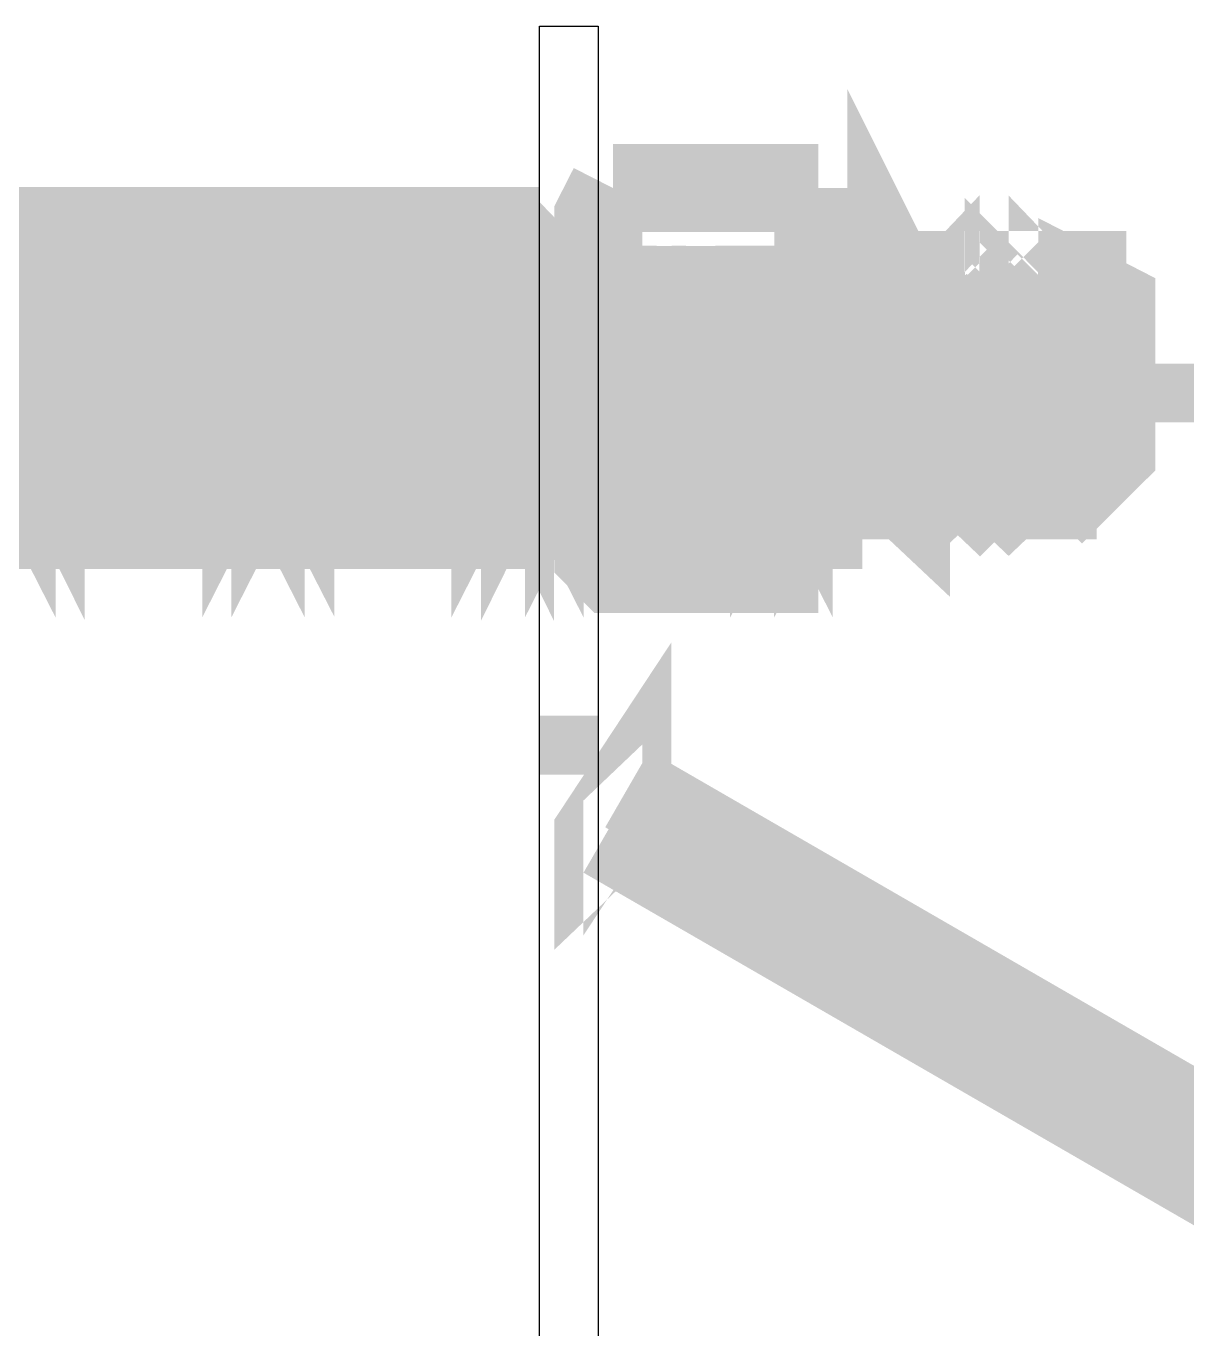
# Model space of a CAD drawing. Extents: x 0.1 to 11.6, y 0.3 to 16.2.
# Drawn here: x 5.2266 to 5.3586, y 10.987 to 11.135 of the extents above; entities that cross this region are included whole.
import ezdxf

# ---------------------------------------------------------------- set-up
doc = ezdxf.new("R2010")
doc.units = 0
doc.header["$MEASUREMENT"] = 0

msp = doc.modelspace()

# ---------------------------------------------------------------- linework, layer by layer
at = {"color": 0}
for p, q in [((5.285, 9.69168), (5.285, 11.135)), ((5.285, 11.135), (5.29167, 11.135)), ((5.29167, 11.135), (5.29167, 9.69168)), ((5.29167, 11.135), (5.29167, 11.135))]:
    msp.add_line(p, q, dxfattribs=at)
at = {"color": 0, "const_width": 0.01}
for points in [[(5.32667, 11.0817), (5.32667, 11.0833), (5.32667, 11.085), (5.32667, 11.09), (5.32667, 11.0933), (5.32667, 11.1), (5.32667, 11.1033), (5.32497, 11.1067), (5.32497, 11.1033), (5.32497, 11.1), (5.32497, 11.0933), (5.32497, 11.09), (5.32667, 11.085), (5.32667, 11.0833), (5.32667, 11.0817)], [(5.29167, 11.0417), (5.29167, 11.0433), (5.29497, 11.0483), (5.29497, 11.0467), (5.29335, 11.045), (5.29335, 11.0433), (5.29167, 11.0417)]]:
    msp.add_lwpolyline(points, close=True, dxfattribs=at)
at = {"color": 0}
for points, const_width in [([(5.29335, 11.105), (5.29167, 11.1083), (5.29167, 11.1117), (5.29167, 11.1133), (5.29335, 11.1166), (5.29167, 11.1133)], 0.01), ([(5.31668, 11.1166), (5.29335, 11.1166)], 0.01), ([(5.31668, 11.0833), (5.31668, 11.08), (5.31668, 11.0783), (5.31668, 11.075), (5.31668, 11.0733), (5.31668, 11.075), (5.31668, 11.0767), (5.31668, 11.0783), (5.31668, 11.08), (5.31668, 11.0817), (5.31668, 11.0833), (5.31668, 11.0866), (5.31668, 11.09), (5.31668, 11.0933), (5.31668, 11.0967), (5.31668, 11.1), (5.31668, 11.1033), (5.31668, 11.1067), (5.31668, 11.1083), (5.31668, 11.11), (5.31668, 11.1117), (5.31668, 11.1133), (5.31668, 11.1166), (5.31668, 11.1133), (5.31668, 11.1117), (5.31668, 11.1083), (5.31668, 11.105)], 0.01), ([(5.285, 11.1117), (5.20503, 11.1117), (5.20335, 11.1117), (5.20167, 11.1117), (5.13835, 11.1117), (5.13835, 11.11), (5.13835, 11.1083), (5.13835, 11.105), (5.13835, 11.1033), (5.13835, 11.1017), (5.13835, 11.0983), (5.13835, 11.095), (5.20167, 11.095), (5.20167, 11.0933)], 0.01), ([(5.32835, 11.0833), (5.32667, 11.0833), (5.32667, 11.0817), (5.32497, 11.0833), (5.32497, 11.085), (5.32497, 11.0866), (5.32335, 11.09), (5.32335, 11.0933), (5.32335, 11.0983), (5.32335, 11.1017), (5.32335, 11.1033), (5.32167, 11.105), (5.31999, 11.1067), (5.31836, 11.105), (5.31836, 11.1033), (5.31668, 11.105), (5.31668, 11.1067)], 0.01), ([(5.33165, 11.1067), (5.33165, 11.105), (5.33003, 11.1033), (5.33003, 11.105), (5.32835, 11.1067), (5.32667, 11.1067), (5.32835, 11.1067), (5.32835, 11.1033), (5.32835, 11.1), (5.32835, 11.0933), (5.32835, 11.09), (5.33003, 11.085), (5.33003, 11.0833), (5.33003, 11.0817), (5.33003, 11.0833), (5.33003, 11.085), (5.33003, 11.09), (5.33003, 11.0933), (5.33003, 11.1), (5.32835, 11.1033), (5.32835, 11.1067)], 0.01), ([(5.34, 11.1067), (5.33832, 11.105), (5.33832, 11.1033), (5.33664, 11.105), (5.33664, 11.1067), (5.33664, 11.105), (5.33501, 11.1033), (5.33333, 11.105), (5.33333, 11.1067), (5.33165, 11.1067), (5.33333, 11.1033), (5.33333, 11.1), (5.33333, 11.0933), (5.33333, 11.09), (5.33333, 11.085), (5.33501, 11.0833), (5.33501, 11.0817), (5.33501, 11.0833), (5.33501, 11.085), (5.33501, 11.09), (5.33501, 11.0933), (5.33333, 11.1), (5.33333, 11.1033), (5.33333, 11.1067)], 0.01), ([(5.34668, 11.09), (5.34668, 11.0933), (5.34668, 11.0983), (5.34668, 11.1017), (5.34668, 11.1033), (5.34668, 11.105), (5.34668, 11.1067), (5.345, 11.1067), (5.34332, 11.105), (5.34332, 11.1033), (5.34169, 11.105), (5.34169, 11.1067), (5.34, 11.1067), (5.34, 11.1033), (5.34, 11.1), (5.34169, 11.0933), (5.34169, 11.09), (5.34169, 11.085), (5.34169, 11.0833), (5.34169, 11.0817)], 0.01), ([(5.22331, 11.0983), (5.22499, 11.0933), (5.22499, 11.0883), (5.22499, 11.085), (5.22499, 11.0817), (5.22667, 11.085), (5.22667, 11.0883), (5.22667, 11.0933), (5.22667, 11.0983), (5.22667, 11.1033), (5.22667, 11.105), (5.22667, 11.1067), (5.22835, 11.105), (5.22835, 11.1033), (5.22835, 11.0983), (5.22835, 11.0933), (5.22835, 11.0883), (5.22835, 11.085), (5.22999, 11.0817), (5.22999, 11.085), (5.22999, 11.0883), (5.22999, 11.0933), (5.22999, 11.0983), (5.23167, 11.1033), (5.23167, 11.105), (5.23167, 11.1067), (5.23167, 11.105), (5.23167, 11.1033), (5.23167, 11.0983), (5.23167, 11.0933), (5.23335, 11.0883), (5.23335, 11.085), (5.23335, 11.0817), (5.23335, 11.085), (5.23503, 11.0883), (5.23503, 11.0933), (5.23503, 11.0983), (5.23503, 11.1033), (5.23503, 11.105), (5.23503, 11.1067), (5.23503, 11.105), (5.23665, 11.1033), (5.23665, 11.0983), (5.23665, 11.0933), (5.23665, 11.0883), (5.23665, 11.085), (5.23665, 11.0817), (5.23833, 11.0817), (5.23833, 11.085), (5.23833, 11.0883), (5.23833, 11.0933), (5.23833, 11.0983), (5.23833, 11.1033), (5.24001, 11.105), (5.24001, 11.1067), (5.24001, 11.105), (5.24001, 11.1033), (5.24001, 11.0983), (5.24001, 11.0933), (5.24164, 11.0883), (5.24164, 11.085), (5.24164, 11.0817), (5.24164, 11.085), (5.24164, 11.0883), (5.24333, 11.0933), (5.24333, 11.0983), (5.24333, 11.1033), (5.24333, 11.105), (5.24333, 11.1067), (5.24333, 11.105), (5.24333, 11.1033), (5.24501, 11.0983), (5.24501, 11.0933), (5.24501, 11.0883), (5.24501, 11.085), (5.24501, 11.0817), (5.24669, 11.0817), (5.24669, 11.085), (5.24669, 11.0883), (5.24669, 11.0933), (5.24669, 11.0983), (5.24669, 11.1033), (5.24669, 11.105), (5.24832, 11.1067), (5.24832, 11.105), (5.24832, 11.1033), (5.24832, 11.0983), (5.24832, 11.0933), (5.24832, 11.0883), (5.25, 11.085), (5.25, 11.0817), (5.25, 11.085), (5.25, 11.0883), (5.25, 11.0933), (5.25168, 11.0983), (5.25168, 11.1033), (5.25168, 11.105), (5.25168, 11.1067), (5.25168, 11.105), (5.25168, 11.1033), (5.25168, 11.0983), (5.25331, 11.0933), (5.25331, 11.0883), (5.25331, 11.085), (5.25331, 11.0817), (5.25499, 11.085), (5.25499, 11.0883), (5.25499, 11.0933), (5.25499, 11.0983), (5.25499, 11.1033), (5.25499, 11.105), (5.25499, 11.1067), (5.25667, 11.105), (5.25667, 11.1033), (5.25667, 11.0983), (5.25667, 11.0933), (5.25667, 11.0883), (5.25667, 11.085), (5.25836, 11.0817), (5.25836, 11.085), (5.25836, 11.0883), (5.25836, 11.0933), (5.25836, 11.0983), (5.25999, 11.1033), (5.25999, 11.105), (5.25999, 11.1067), (5.25999, 11.105), (5.25999, 11.1033), (5.25999, 11.0983), (5.26167, 11.0933), (5.26167, 11.0883), (5.26167, 11.085), (5.26167, 11.0817), (5.26167, 11.085), (5.26335, 11.0883), (5.26335, 11.0933), (5.26335, 11.0983), (5.26335, 11.1033), (5.26335, 11.105), (5.26335, 11.1067), (5.26335, 11.105), (5.26497, 11.1033), (5.26497, 11.0983), (5.26497, 11.0933), (5.26497, 11.0883), (5.26497, 11.085), (5.26497, 11.0817), (5.26665, 11.0817), (5.26665, 11.085), (5.26665, 11.0883), (5.26665, 11.0933), (5.26665, 11.0983), (5.26665, 11.1033), (5.26833, 11.105), (5.26833, 11.1067), (5.26833, 11.105), (5.26833, 11.1033), (5.26833, 11.0983), (5.26833, 11.0933), (5.27001, 11.0883), (5.27001, 11.085), (5.27001, 11.0817), (5.27001, 11.085), (5.27001, 11.0883), (5.27165, 11.0933), (5.27165, 11.0983), (5.27165, 11.1033), (5.27165, 11.105), (5.27165, 11.1067), (5.27165, 11.105), (5.27333, 11.1033), (5.27333, 11.0983), (5.27333, 11.0933), (5.27333, 11.0883), (5.27333, 11.085), (5.27333, 11.0817), (5.27501, 11.0817), (5.27501, 11.085), (5.27501, 11.0883), (5.27501, 11.0933), (5.27501, 11.0983), (5.27501, 11.1033), (5.27501, 11.105), (5.27669, 11.1067), (5.27669, 11.105), (5.27669, 11.1033), (5.27669, 11.0983), (5.27669, 11.0933), (5.27669, 11.0883), (5.27832, 11.085), (5.27832, 11.0817), (5.27832, 11.085), (5.27832, 11.0883), (5.27832, 11.0933), (5.28, 11.0983), (5.28, 11.1033), (5.28, 11.105), (5.28, 11.1067), (5.28, 11.105), (5.28, 11.1033), (5.28168, 11.0983), (5.28168, 11.0933), (5.28168, 11.0883), (5.28168, 11.085), (5.28168, 11.0817), (5.28331, 11.085), (5.28331, 11.0883), (5.28331, 11.0933), (5.28331, 11.0983), (5.28331, 11.1033), (5.28331, 11.105), (5.285, 11.1067), (5.285, 11.105), (5.285, 11.1033), (5.285, 11.0983), (5.285, 11.0933), (5.285, 11.0883), (5.285, 11.085), (5.28668, 11.0817), (5.28668, 11.085), (5.28668, 11.0883), (5.28668, 11.0933), (5.28668, 11.0983), (5.28836, 11.1033), (5.28836, 11.105), (5.28836, 11.1067), (5.28836, 11.105), (5.28836, 11.1033), (5.28836, 11.0983), (5.28999, 11.0933), (5.28999, 11.0883), (5.28999, 11.085), (5.28999, 11.0817), (5.28999, 11.085), (5.29167, 11.0883), (5.29167, 11.0933), (5.29167, 11.0983), (5.29167, 11.1033), (5.29167, 11.105), (5.29167, 11.1067), (5.29335, 11.105), (5.29335, 11.1033), (5.29335, 11.0983), (5.29335, 11.0933), (5.29335, 11.0883), (5.29335, 11.085), (5.29335, 11.0817), (5.29497, 11.0817), (5.29497, 11.085), (5.29497, 11.0883), (5.29497, 11.0933), (5.29497, 11.0983), (5.29665, 11.1033), (5.29665, 11.105), (5.29665, 11.1067), (5.29665, 11.105), (5.29665, 11.1033), (5.29665, 11.0983), (5.29665, 11.0933), (5.29833, 11.0883), (5.29833, 11.085), (5.29833, 11.0817), (5.29833, 11.085), (5.29833, 11.0883), (5.30003, 11.0933), (5.30003, 11.0983), (5.30003, 11.1033), (5.30003, 11.105), (5.30003, 11.1067), (5.30003, 11.105), (5.30165, 11.1033), (5.30165, 11.0983), (5.30165, 11.0933), (5.30165, 11.0883), (5.30165, 11.085), (5.30165, 11.0817), (5.30333, 11.0817), (5.30333, 11.085), (5.30333, 11.0883), (5.30333, 11.0933), (5.30333, 11.0983), (5.30333, 11.1033), (5.30501, 11.105), (5.30501, 11.1067), (5.30501, 11.105), (5.30501, 11.1033), (5.30501, 11.0983), (5.30501, 11.0933), (5.30501, 11.0883), (5.30664, 11.085), (5.30664, 11.0817), (5.30664, 11.085), (5.30664, 11.0883), (5.30832, 11.0933), (5.30832, 11.0983), (5.30832, 11.1033), (5.30832, 11.105), (5.30832, 11.1067), (5.30832, 11.105), (5.30832, 11.1033), (5.31, 11.0983), (5.31, 11.0933), (5.31, 11.0883), (5.31, 11.085), (5.31, 11.0817), (5.31168, 11.085), (5.31168, 11.0883), (5.31168, 11.0933), (5.31168, 11.0983), (5.31168, 11.1033), (5.31168, 11.105), (5.31332, 11.1067), (5.31332, 11.105), (5.31332, 11.1033), (5.31332, 11.0983), (5.31332, 11.0933), (5.31332, 11.0883), (5.31332, 11.085), (5.315, 11.0817), (5.315, 11.085), (5.315, 11.0883), (5.315, 11.0933), (5.31668, 11.0983), (5.31668, 11.1033), (5.31668, 11.105), (5.31668, 11.1067), (5.31668, 11.105), (5.31668, 11.1033), (5.31668, 11.0983), (5.31836, 11.0933), (5.31836, 11.0883)], 0.00667), ([(5.31836, 11.1033), (5.31836, 11.105), (5.31668, 11.1067), (5.31668, 11.105), (5.31668, 11.1033), (5.31668, 11.0983), (5.31668, 11.0933), (5.31668, 11.0883), (5.31668, 11.085), (5.315, 11.0817), (5.315, 11.085), (5.315, 11.0883), (5.315, 11.0933), (5.31332, 11.0983), (5.31332, 11.1033), (5.31332, 11.105), (5.31332, 11.1067), (5.31332, 11.105), (5.31332, 11.1033), (5.31332, 11.0983), (5.31168, 11.0933), (5.31168, 11.0883), (5.31168, 11.085), (5.31168, 11.0817), (5.31168, 11.085), (5.31, 11.0883), (5.31, 11.0933), (5.31, 11.0983), (5.31, 11.1033), (5.31, 11.105), (5.31, 11.1067), (5.30832, 11.1067), (5.30832, 11.105), (5.30832, 11.1033), (5.30832, 11.0983), (5.30832, 11.0933), (5.30832, 11.0883), (5.30832, 11.085), (5.30832, 11.0817), (5.30664, 11.0817), (5.30664, 11.085), (5.30664, 11.0883), (5.30664, 11.0933), (5.30664, 11.0983), (5.30501, 11.1033), (5.30501, 11.105), (5.30501, 11.1067), (5.30501, 11.105), (5.30501, 11.1033), (5.30501, 11.0983), (5.30501, 11.0933), (5.30333, 11.0883), (5.30333, 11.085), (5.30333, 11.0817), (5.30333, 11.085), (5.30165, 11.0883), (5.30165, 11.0933), (5.30165, 11.0983), (5.30165, 11.1033), (5.30165, 11.105), (5.30165, 11.1067), (5.30165, 11.105), (5.30003, 11.1033), (5.30003, 11.0983), (5.30003, 11.0933), (5.30003, 11.0883), (5.30003, 11.085), (5.30003, 11.0817), (5.29833, 11.0817), (5.29833, 11.085), (5.29833, 11.0883), (5.29833, 11.0933), (5.29833, 11.0983), (5.29833, 11.1033), (5.29665, 11.105), (5.29665, 11.1067), (5.29665, 11.105), (5.29665, 11.1033), (5.29665, 11.0983), (5.29665, 11.0933), (5.29665, 11.0883), (5.29497, 11.085), (5.29497, 11.0817), (5.29497, 11.085), (5.29497, 11.0883), (5.29335, 11.0933), (5.29335, 11.0983), (5.29335, 11.1033), (5.29335, 11.105), (5.29335, 11.1067), (5.29335, 11.105), (5.29335, 11.1033), (5.29167, 11.0983), (5.29167, 11.0933), (5.29167, 11.0883), (5.29167, 11.085), (5.29167, 11.0817), (5.28999, 11.0817), (5.28999, 11.085), (5.28999, 11.0883), (5.28999, 11.0933), (5.28999, 11.0983), (5.28999, 11.1033), (5.28999, 11.105), (5.28836, 11.1067), (5.28836, 11.105), (5.28836, 11.1033), (5.28836, 11.0983), (5.28836, 11.0933), (5.28836, 11.0883), (5.28836, 11.085), (5.28668, 11.0817), (5.28668, 11.085), (5.28668, 11.0883), (5.28668, 11.0933), (5.285, 11.0983), (5.285, 11.1033), (5.285, 11.105), (5.285, 11.1067), (5.285, 11.105), (5.285, 11.1033), (5.285, 11.0983), (5.28331, 11.0933), (5.28331, 11.0883), (5.28331, 11.085), (5.28331, 11.0817), (5.28168, 11.085), (5.28168, 11.0883), (5.28168, 11.0933), (5.28168, 11.0983), (5.28168, 11.1033), (5.28168, 11.105), (5.28168, 11.1067), (5.28, 11.1067), (5.28, 11.105), (5.28, 11.1033), (5.28, 11.0983), (5.28, 11.0933), (5.28, 11.0883), (5.28, 11.085), (5.27832, 11.0817), (5.27832, 11.085), (5.27832, 11.0883), (5.27832, 11.0933), (5.27832, 11.0983), (5.27669, 11.1033), (5.27669, 11.105), (5.27669, 11.1067), (5.27669, 11.105), (5.27669, 11.1033), (5.27669, 11.0983), (5.27669, 11.0933), (5.27501, 11.0883), (5.27501, 11.085), (5.27501, 11.0817), (5.27501, 11.085), (5.27333, 11.0883), (5.27333, 11.0933), (5.27333, 11.0983), (5.27333, 11.1033), (5.27333, 11.105), (5.27333, 11.1067), (5.27165, 11.105), (5.27165, 11.1033), (5.27165, 11.0983), (5.27165, 11.0933), (5.27165, 11.0883), (5.27165, 11.085), (5.27165, 11.0817), (5.27001, 11.0817), (5.27001, 11.085), (5.27001, 11.0883), (5.27001, 11.0933), (5.27001, 11.0983), (5.27001, 11.1033), (5.26833, 11.105), (5.26833, 11.1067), (5.26833, 11.105), (5.26833, 11.1033), (5.26833, 11.0983), (5.26833, 11.0933), (5.26833, 11.0883), (5.26665, 11.085), (5.26665, 11.0817), (5.26665, 11.085), (5.26665, 11.0883), (5.26497, 11.0933), (5.26497, 11.0983), (5.26497, 11.1033), (5.26497, 11.105), (5.26497, 11.1067), (5.26497, 11.105), (5.26497, 11.1033), (5.26335, 11.0983), (5.26335, 11.0933), (5.26335, 11.0883), (5.26335, 11.085), (5.26335, 11.0817), (5.26167, 11.0817), (5.26167, 11.085), (5.26167, 11.0883), (5.26167, 11.0933), (5.26167, 11.0983), (5.26167, 11.1033), (5.26167, 11.105), (5.25999, 11.1067), (5.25999, 11.105), (5.25999, 11.1033), (5.25999, 11.0983), (5.25999, 11.0933), (5.25999, 11.0883), (5.25836, 11.085), (5.25836, 11.0817), (5.25836, 11.085), (5.25836, 11.0883), (5.25836, 11.0933), (5.25667, 11.0983), (5.25667, 11.1033), (5.25667, 11.105), (5.25667, 11.1067), (5.25667, 11.105), (5.25667, 11.1033), (5.25667, 11.0983), (5.25499, 11.0933), (5.25499, 11.0883), (5.25499, 11.085), (5.25499, 11.0817), (5.25331, 11.085), (5.25331, 11.0883), (5.25331, 11.0933), (5.25331, 11.0983), (5.25331, 11.1033), (5.25331, 11.105), (5.25331, 11.1067), (5.25168, 11.1067), (5.25168, 11.105), (5.25168, 11.1033), (5.25168, 11.0983), (5.25168, 11.0933), (5.25168, 11.0883), (5.25168, 11.085), (5.25, 11.0817), (5.25, 11.085), (5.25, 11.0883), (5.25, 11.0933), (5.25, 11.0983), (5.24832, 11.1033), (5.24832, 11.105), (5.24832, 11.1067), (5.24832, 11.105), (5.24832, 11.1033), (5.24832, 11.0983), (5.24669, 11.0933), (5.24669, 11.0883), (5.24669, 11.085), (5.24669, 11.0817), (5.24669, 11.085), (5.24501, 11.0883), (5.24501, 11.0933), (5.24501, 11.0983), (5.24501, 11.1033), (5.24501, 11.105), (5.24501, 11.1067), (5.24333, 11.105), (5.24333, 11.1033), (5.24333, 11.0983), (5.24333, 11.0933), (5.24333, 11.0883), (5.24333, 11.085), (5.24333, 11.0817), (5.24164, 11.0817), (5.24164, 11.085), (5.24164, 11.0883), (5.24164, 11.0933), (5.24164, 11.0983), (5.24164, 11.1033), (5.24001, 11.105), (5.24001, 11.1067), (5.24001, 11.105), (5.24001, 11.1033), (5.24001, 11.0983), (5.24001, 11.0933), (5.23833, 11.0883), (5.23833, 11.085), (5.23833, 11.0817), (5.23833, 11.085), (5.23833, 11.0883), (5.23665, 11.0933), (5.23665, 11.0983), (5.23665, 11.1033), (5.23665, 11.105), (5.23665, 11.1067), (5.23665, 11.105), (5.23503, 11.1033), (5.23503, 11.0983), (5.23503, 11.0933), (5.23503, 11.0883), (5.23503, 11.085), (5.23503, 11.0817), (5.23335, 11.0817), (5.23335, 11.085), (5.23335, 11.0883), (5.23335, 11.0933), (5.23335, 11.0983), (5.23335, 11.1033), (5.23335, 11.105), (5.23167, 11.1067), (5.23167, 11.105), (5.23167, 11.1033), (5.23167, 11.0983), (5.23167, 11.0933), (5.23167, 11.0883), (5.22999, 11.085), (5.22999, 11.0817), (5.22999, 11.085), (5.22999, 11.0883), (5.22999, 11.0933), (5.22835, 11.0983), (5.22835, 11.1033), (5.22835, 11.105), (5.22835, 11.1067), (5.22835, 11.105), (5.22835, 11.1033), (5.22667, 11.0983), (5.22667, 11.0933), (5.22667, 11.0883), (5.22667, 11.085), (5.22667, 11.0817), (5.22499, 11.085), (5.22499, 11.0883), (5.22499, 11.0933), (5.22499, 11.0983), (5.22499, 11.1033), (5.22499, 11.105), (5.22499, 11.1067), (5.22331, 11.1067)], 0.00667), ([(5.31836, 11.0933), (5.31836, 11.0967), (5.31836, 11.1), (5.31836, 11.1017), (5.31836, 11.1033), (5.31836, 11.105), (5.31836, 11.1067), (5.31668, 11.105)], 0.00667), ([(5.32667, 11.1067), (5.32667, 11.105), (5.32667, 11.1033), (5.32667, 11.105), (5.32497, 11.1067), (5.32335, 11.105), (5.32167, 11.1033)], 0.01), ([(5.34332, 11.1033), (5.34332, 11.1017), (5.34332, 11.0983), (5.34332, 11.0933), (5.345, 11.09), (5.345, 11.0866), (5.345, 11.085), (5.34668, 11.0833), (5.34999, 11.0866), (5.34999, 11.0883), (5.34999, 11.09), (5.34999, 11.0933), (5.34999, 11.0967), (5.34999, 11.0983), (5.34999, 11.1), (5.34999, 11.1017), (5.34999, 11.1033), (5.34668, 11.105), (5.34668, 11.1033)], 0.01), ([(5.285, 11.1083), (5.20503, 11.1083)], 0.00667), ([(5.29167, 11.1083), (5.285, 11.1083)], 0.00667), ([(5.31999, 11.1067), (5.32167, 11.1067)], 0.01), ([(5.32335, 11.0817), (5.32335, 11.0833), (5.32167, 11.085), (5.32167, 11.09), (5.32167, 11.0933), (5.32167, 11.1), (5.32167, 11.1033), (5.32167, 11.1067), (5.31999, 11.1067), (5.31999, 11.1033), (5.31999, 11.1), (5.31999, 11.0933), (5.32167, 11.09), (5.32167, 11.085), (5.32167, 11.0833), (5.32167, 11.0817)], 0.01), ([(5.32497, 11.1067), (5.32667, 11.1067)], 0.01), ([(5.33664, 11.1067), (5.33664, 11.1033), (5.33664, 11.1), (5.33664, 11.0933), (5.33664, 11.09), (5.33664, 11.085), (5.33664, 11.0833), (5.33832, 11.0817), (5.34, 11.0833)], 0.01), ([(5.33832, 11.0817), (5.33832, 11.0833), (5.33832, 11.085), (5.33832, 11.09), (5.33664, 11.0933), (5.33664, 11.1), (5.33664, 11.1033), (5.33664, 11.1067)], 0.01), ([(5.34332, 11.0817), (5.34332, 11.0833), (5.34332, 11.085), (5.34169, 11.09), (5.34169, 11.0933), (5.34169, 11.1), (5.34169, 11.1033), (5.34169, 11.1067)], 0.01), ([(5.345, 11.1067), (5.34668, 11.1067)], 0.01), ([(5.34668, 11.0833), (5.34668, 11.0866), (5.34668, 11.09), (5.345, 11.0933), (5.345, 11.0983), (5.345, 11.1033), (5.345, 11.105), (5.345, 11.1067), (5.345, 11.1033)], 0.01), ([(5.34668, 11.1067), (5.34668, 11.105), (5.34668, 11.1033), (5.34668, 11.1), (5.34668, 11.095), (5.34668, 11.0933), (5.34668, 11.09), (5.34668, 11.0933), (5.34668, 11.0967), (5.34668, 11.1), (5.34668, 11.1033), (5.34668, 11.105)], 0.01), ([(5.22499, 11.1067), (5.22331, 11.1067)], 0.00667), ([(5.22667, 11.1067), (5.22667, 11.105), (5.22499, 11.1033)], 0.00667), ([(5.22667, 11.1033), (5.22499, 11.105), (5.22499, 11.1067)], 0.00667), ([(5.22835, 11.1067), (5.22667, 11.1067)], 0.00667), ([(5.22999, 11.1033), (5.22835, 11.105), (5.22835, 11.1067)], 0.00667), ([(5.23167, 11.1067), (5.22999, 11.105), (5.22999, 11.1033)], 0.00667), ([(5.23335, 11.1033), (5.23335, 11.105), (5.23167, 11.1067)], 0.00667), ([(5.23167, 11.1067), (5.23335, 11.1067)], 0.00667), ([(5.23503, 11.1067), (5.23503, 11.105), (5.23335, 11.1033)], 0.00667), ([(5.23665, 11.1067), (5.23503, 11.1067)], 0.00667), ([(5.23833, 11.1033), (5.23665, 11.105), (5.23665, 11.1067)], 0.00667), ([(5.24001, 11.1067), (5.23833, 11.105), (5.23833, 11.1033)], 0.00667), ([(5.24164, 11.1033), (5.24164, 11.105), (5.24001, 11.1067)], 0.00667), ([(5.24001, 11.1067), (5.24164, 11.1067)], 0.00667), ([(5.24333, 11.1067), (5.24333, 11.105), (5.24164, 11.1033)], 0.00667), ([(5.24501, 11.1067), (5.24333, 11.1067)], 0.00667), ([(5.24669, 11.1033), (5.24501, 11.105), (5.24501, 11.1067)], 0.00667), ([(5.24832, 11.1067), (5.24669, 11.105), (5.24669, 11.1033)], 0.00667), ([(5.25, 11.1033), (5.25, 11.105), (5.24832, 11.1067)], 0.00667), ([(5.24832, 11.1067), (5.25, 11.1067)], 0.00667), ([(5.25168, 11.1067), (5.25168, 11.105), (5.25, 11.1033)], 0.00667), ([(5.25331, 11.1067), (5.25168, 11.1067)], 0.00667), ([(5.25499, 11.1067), (5.25499, 11.105), (5.25331, 11.1033)], 0.00667), ([(5.25499, 11.1033), (5.25331, 11.105), (5.25331, 11.1067)], 0.00667), ([(5.25667, 11.1067), (5.25499, 11.1067)], 0.00667), ([(5.25836, 11.1033), (5.25667, 11.105), (5.25667, 11.1067)], 0.00667), ([(5.25999, 11.1067), (5.25836, 11.105), (5.25836, 11.1033)], 0.00667), ([(5.26167, 11.1033), (5.26167, 11.105), (5.25999, 11.1067)], 0.00667), ([(5.25999, 11.1067), (5.26167, 11.1067)], 0.00667), ([(5.26335, 11.1067), (5.26335, 11.105), (5.26167, 11.1033)], 0.00667), ([(5.26497, 11.1067), (5.26335, 11.1067)], 0.00667), ([(5.26665, 11.1033), (5.26497, 11.105), (5.26497, 11.1067)], 0.00667), ([(5.26833, 11.1067), (5.26665, 11.105), (5.26665, 11.1033)], 0.00667), ([(5.27001, 11.1033), (5.27001, 11.105), (5.26833, 11.1067)], 0.00667), ([(5.26833, 11.1067), (5.27001, 11.1067)], 0.00667), ([(5.27165, 11.1067), (5.27165, 11.105), (5.27001, 11.1033)], 0.00667), ([(5.27333, 11.1067), (5.27165, 11.1067)], 0.00667), ([(5.27501, 11.1033), (5.27333, 11.105), (5.27333, 11.1067)], 0.00667), ([(5.27669, 11.1067), (5.27501, 11.105), (5.27501, 11.1033)], 0.00667), ([(5.27832, 11.1033), (5.27832, 11.105), (5.27669, 11.1067)], 0.00667), ([(5.27669, 11.1067), (5.27832, 11.1067)], 0.00667), ([(5.28, 11.1067), (5.28, 11.105), (5.27832, 11.1033)], 0.00667), ([(5.28168, 11.1067), (5.28, 11.1067)], 0.00667), ([(5.28331, 11.1067), (5.28331, 11.105), (5.28168, 11.1033)], 0.00667), ([(5.28331, 11.1033), (5.28168, 11.105), (5.28168, 11.1067)], 0.00667), ([(5.28668, 11.1033), (5.28668, 11.105), (5.285, 11.1067)], 0.00667), ([(5.285, 11.1067), (5.28668, 11.1067)], 0.00667), ([(5.28836, 11.1067), (5.28668, 11.105), (5.28668, 11.1033)], 0.00667), ([(5.28999, 11.1033), (5.28999, 11.105), (5.28836, 11.1067)], 0.00667), ([(5.28836, 11.1067), (5.28999, 11.1067)], 0.00667), ([(5.29167, 11.1067), (5.29167, 11.105), (5.28999, 11.1033)], 0.00667), ([(5.29335, 11.0833), (5.31668, 11.0833), (5.31668, 11.0883), (5.31668, 11.0933), (5.31668, 11.1), (5.31668, 11.105), (5.29335, 11.105), (5.29167, 11.1), (5.29167, 11.0933), (5.29167, 11.0883), (5.29335, 11.0833), (5.29167, 11.08), (5.29167, 11.0783), (5.29167, 11.075), (5.29335, 11.0733)], 0.01), ([(5.29167, 11.1067), (5.29335, 11.105), (5.29335, 11.1033), (5.29335, 11.1017), (5.29335, 11.0983), (5.29335, 11.0967), (5.29335, 11.0933)], 0.00667), ([(5.29335, 11.1067), (5.29167, 11.1067)], 0.00667), ([(5.29497, 11.1033), (5.29335, 11.105), (5.29335, 11.1067)], 0.00667), ([(5.29665, 11.1067), (5.29497, 11.105), (5.29497, 11.1033)], 0.00667), ([(5.29833, 11.1033), (5.29833, 11.105), (5.29665, 11.1067)], 0.00667), ([(5.29665, 11.1067), (5.29833, 11.1067)], 0.00667), ([(5.30003, 11.1067), (5.30003, 11.105), (5.29833, 11.1033)], 0.00667), ([(5.30165, 11.1067), (5.30003, 11.1067)], 0.00667), ([(5.30333, 11.1033), (5.30165, 11.105), (5.30165, 11.1067)], 0.00667), ([(5.30501, 11.1067), (5.30333, 11.105), (5.30333, 11.1033)], 0.00667), ([(5.30664, 11.1033), (5.30664, 11.105), (5.30501, 11.1067)], 0.00667), ([(5.30501, 11.1067), (5.30664, 11.1067)], 0.00667), ([(5.30832, 11.1067), (5.30832, 11.105), (5.30664, 11.1033)], 0.00667), ([(5.31, 11.1067), (5.30832, 11.1067)], 0.00667), ([(5.31168, 11.1033), (5.31, 11.105), (5.31, 11.1067)], 0.00667), ([(5.31332, 11.1067), (5.31168, 11.105), (5.31168, 11.1033)], 0.00667), ([(5.315, 11.1033), (5.315, 11.105), (5.31332, 11.1067)], 0.00667), ([(5.31332, 11.1067), (5.315, 11.1067)], 0.00667), ([(5.31668, 11.1067), (5.315, 11.105), (5.315, 11.1033)], 0.00667), ([(5.31836, 11.1067), (5.31668, 11.1067)], 0.00667), ([(5.31668, 11.1067), (5.31836, 11.1067)], 0.00667), ([(5.31836, 11.0817), (5.31999, 11.085), (5.31999, 11.0883), (5.31999, 11.0933), (5.31999, 11.0983), (5.31999, 11.1033), (5.31999, 11.105), (5.31999, 11.1067)], 0.00667), ([(5.31836, 11.1067), (5.31999, 11.1067)], 0.00667), ([(5.32167, 11.1067), (5.32167, 11.105), (5.32167, 11.1033), (5.31999, 11.0983), (5.31999, 11.0933), (5.31999, 11.0883), (5.31999, 11.085), (5.31999, 11.0817)], 0.00667), ([(5.32335, 11.0817), (5.32335, 11.085), (5.32335, 11.0883), (5.32335, 11.0933), (5.32335, 11.0983), (5.32497, 11.1033), (5.32497, 11.105), (5.32497, 11.1067)], 0.00667), ([(5.32497, 11.1067), (5.32497, 11.105), (5.32497, 11.1033), (5.32497, 11.0983), (5.32497, 11.0933), (5.32497, 11.0883), (5.32335, 11.085), (5.32335, 11.0817)], 0.00667), ([(5.32667, 11.0817), (5.32667, 11.085), (5.32835, 11.0883), (5.32835, 11.0933), (5.32835, 11.0983), (5.32835, 11.1033), (5.32835, 11.105), (5.32835, 11.1067)], 0.00667), ([(5.33003, 11.1067), (5.33003, 11.105), (5.32835, 11.1033), (5.32835, 11.0983), (5.32835, 11.0933), (5.32835, 11.0883), (5.32835, 11.085), (5.32835, 11.0817)], 0.00667), ([(5.33003, 11.0817), (5.33165, 11.0817), (5.33165, 11.085), (5.33165, 11.0883), (5.33165, 11.0933), (5.33165, 11.0983), (5.33165, 11.1033), (5.33333, 11.105), (5.33333, 11.1067)], 0.00667), ([(5.33333, 11.1067), (5.33333, 11.105), (5.33333, 11.1033), (5.33333, 11.0983), (5.33333, 11.0933), (5.33165, 11.0883), (5.33165, 11.085), (5.33165, 11.0817)], 0.00667), ([(5.33501, 11.0817), (5.33501, 11.085), (5.33501, 11.0883), (5.33664, 11.0933), (5.33664, 11.0983), (5.33664, 11.1033), (5.33664, 11.105), (5.33664, 11.1067)], 0.00667), ([(5.33832, 11.1067), (5.33664, 11.105), (5.33664, 11.1033), (5.33664, 11.0983), (5.33664, 11.0933), (5.33664, 11.0883), (5.33664, 11.085), (5.33664, 11.0817), (5.33501, 11.0817)], 0.00667), ([(5.33832, 11.0817), (5.34, 11.0817), (5.34, 11.085), (5.34, 11.0883), (5.34, 11.0933), (5.34, 11.0983), (5.34, 11.1033), (5.34, 11.105), (5.34169, 11.1067)], 0.00667), ([(5.34169, 11.1067), (5.34169, 11.105), (5.34169, 11.1033), (5.34169, 11.0983), (5.34, 11.0933), (5.34, 11.0883), (5.34, 11.085), (5.34, 11.0817)], 0.00667), ([(5.34332, 11.0817), (5.34332, 11.085), (5.34332, 11.0883), (5.34332, 11.0933), (5.345, 11.0983), (5.345, 11.1033), (5.345, 11.105), (5.345, 11.1067)], 0.00667), ([(5.345, 11.1067), (5.345, 11.105), (5.345, 11.1033), (5.345, 11.0983), (5.345, 11.0933), (5.345, 11.0883), (5.345, 11.085), (5.34332, 11.0817)], 0.00667), ([(5.31668, 11.105), (5.29335, 11.105)], 0.00667), ([(5.31836, 11.0817), (5.31836, 11.0833), (5.31836, 11.085), (5.31668, 11.09), (5.31668, 11.0933), (5.31668, 11.1), (5.31668, 11.1033)], 0.01), ([(5.31668, 11.0933), (5.31668, 11.0967), (5.31668, 11.0983), (5.31668, 11.1017), (5.31668, 11.1033), (5.31668, 11.105)], 0.00667), ([(5.31836, 11.1033), (5.31836, 11.1017), (5.31836, 11.0983), (5.31836, 11.0933), (5.31999, 11.09), (5.31999, 11.0866), (5.31999, 11.085), (5.32167, 11.0833), (5.32167, 11.0817), (5.32335, 11.0817), (5.32335, 11.0833), (5.32497, 11.0833)], 0.01), ([(5.32667, 11.1033), (5.32667, 11.1017), (5.32667, 11.0983), (5.32667, 11.0933), (5.32667, 11.09), (5.32667, 11.0866), (5.32835, 11.085), (5.32835, 11.0833), (5.33003, 11.0817), (5.33165, 11.0833), (5.33333, 11.0833)], 0.01), ([(5.33003, 11.1033), (5.33165, 11.1017), (5.33165, 11.0983), (5.33165, 11.0933), (5.33165, 11.09), (5.33165, 11.0866), (5.33165, 11.085), (5.33333, 11.0833), (5.33501, 11.0817), (5.33664, 11.0833)], 0.01), ([(5.33501, 11.1033), (5.33501, 11.1017), (5.33664, 11.0983), (5.33664, 11.0933), (5.33664, 11.09), (5.33664, 11.0866), (5.33664, 11.085), (5.33664, 11.0833), (5.33664, 11.0817)], 0.01), ([(5.33832, 11.1033), (5.33832, 11.1017), (5.33832, 11.0983), (5.34, 11.0933), (5.34, 11.09), (5.34, 11.0866), (5.34, 11.085), (5.34169, 11.0833), (5.34169, 11.0817), (5.34332, 11.0817), (5.34332, 11.0833), (5.345, 11.0833)], 0.01), ([(5.22499, 11.1033), (5.22499, 11.1), (5.22499, 11.0983), (5.22499, 11.0933), (5.22499, 11.09), (5.22499, 11.0866), (5.22331, 11.085), (5.22331, 11.0833)], 0.00667), ([(5.22499, 11.1033), (5.22667, 11.1033)], 0.00667), ([(5.22835, 11.085), (5.22667, 11.0866), (5.22667, 11.09), (5.22667, 11.0933), (5.22667, 11.0983), (5.22667, 11.1), (5.22667, 11.1033)], 0.00667), ([(5.22999, 11.1033), (5.22999, 11.1), (5.22835, 11.0983), (5.22835, 11.0933), (5.22835, 11.09), (5.22835, 11.0866), (5.22835, 11.085), (5.22835, 11.0833)], 0.00667), ([(5.23167, 11.085), (5.23167, 11.0866), (5.23167, 11.09), (5.23167, 11.0933), (5.22999, 11.0983), (5.22999, 11.1), (5.22999, 11.1033)], 0.00667), ([(5.22999, 11.1033), (5.23167, 11.1033)], 0.00667), ([(5.23335, 11.1033), (5.23335, 11.1), (5.23335, 11.0983), (5.23335, 11.0933), (5.23335, 11.09), (5.23167, 11.0866), (5.23167, 11.085), (5.23167, 11.0833)], 0.00667), ([(5.23503, 11.085), (5.23503, 11.0866), (5.23503, 11.09), (5.23503, 11.0933), (5.23503, 11.0983), (5.23503, 11.1), (5.23335, 11.1033)], 0.00667), ([(5.23335, 11.1033), (5.23503, 11.1033)], 0.00667), ([(5.23833, 11.1033), (5.23665, 11.1), (5.23665, 11.0983), (5.23665, 11.0933), (5.23665, 11.09), (5.23665, 11.0866), (5.23665, 11.085), (5.23665, 11.0833)], 0.00667), ([(5.24001, 11.085), (5.24001, 11.0866), (5.24001, 11.09), (5.23833, 11.0933), (5.23833, 11.0983), (5.23833, 11.1), (5.23833, 11.1033)], 0.00667), ([(5.23833, 11.1033), (5.24001, 11.1033)], 0.00667), ([(5.24164, 11.1033), (5.24164, 11.1), (5.24164, 11.0983), (5.24164, 11.0933), (5.24001, 11.09), (5.24001, 11.0866), (5.24001, 11.085), (5.24001, 11.0833)], 0.00667), ([(5.24333, 11.085), (5.24333, 11.0866), (5.24333, 11.09), (5.24333, 11.0933), (5.24333, 11.0983), (5.24333, 11.1), (5.24164, 11.1033)], 0.00667), ([(5.24164, 11.1033), (5.24333, 11.1033)], 0.00667), ([(5.24501, 11.1033), (5.24501, 11.1), (5.24501, 11.0983), (5.24501, 11.0933), (5.24501, 11.09), (5.24501, 11.0866), (5.24501, 11.085), (5.24333, 11.0833)], 0.00667), ([(5.24832, 11.085), (5.24832, 11.0866), (5.24669, 11.09), (5.24669, 11.0933), (5.24669, 11.0983), (5.24669, 11.1), (5.24669, 11.1033)], 0.00667), ([(5.24669, 11.1033), (5.24832, 11.1033)], 0.00667), ([(5.25, 11.1033), (5.25, 11.1), (5.25, 11.0983), (5.24832, 11.0933), (5.24832, 11.09), (5.24832, 11.0866), (5.24832, 11.085), (5.24832, 11.0833)], 0.00667), ([(5.25168, 11.085), (5.25168, 11.0866), (5.25168, 11.09), (5.25168, 11.0933), (5.25168, 11.0983), (5.25, 11.1), (5.25, 11.1033)], 0.00667), ([(5.25, 11.1033), (5.25168, 11.1033)], 0.00667), ([(5.25331, 11.1033), (5.25331, 11.1), (5.25331, 11.0983), (5.25331, 11.0933), (5.25331, 11.09), (5.25331, 11.0866), (5.25168, 11.085), (5.25168, 11.0833)], 0.00667), ([(5.25499, 11.1033), (5.25331, 11.1033)], 0.00667), ([(5.25667, 11.085), (5.25499, 11.0866), (5.25499, 11.09), (5.25499, 11.0933), (5.25499, 11.0983), (5.25499, 11.1), (5.25499, 11.1033)], 0.00667), ([(5.25836, 11.1033), (5.25836, 11.1), (5.25667, 11.0983), (5.25667, 11.0933), (5.25667, 11.09), (5.25667, 11.0866), (5.25667, 11.085), (5.25667, 11.0833)], 0.00667), ([(5.25999, 11.085), (5.25999, 11.0866), (5.25999, 11.09), (5.25999, 11.0933), (5.25836, 11.0983), (5.25836, 11.1), (5.25836, 11.1033)], 0.00667), ([(5.25836, 11.1033), (5.25999, 11.1033)], 0.00667), ([(5.26167, 11.1033), (5.26167, 11.1), (5.26167, 11.0983), (5.26167, 11.0933), (5.26167, 11.09), (5.25999, 11.0866), (5.25999, 11.085), (5.25999, 11.0833)], 0.00667), ([(5.26497, 11.085), (5.26335, 11.085), (5.26335, 11.0866), (5.26335, 11.09), (5.26335, 11.0933), (5.26335, 11.0983), (5.26335, 11.1), (5.26335, 11.1033), (5.26167, 11.1033)], 0.00667), ([(5.26167, 11.1033), (5.26335, 11.1033)], 0.00667), ([(5.26665, 11.1033), (5.26665, 11.1), (5.26497, 11.0983), (5.26497, 11.0933), (5.26497, 11.09), (5.26497, 11.0866), (5.26497, 11.085), (5.26497, 11.0833)], 0.00667), ([(5.26833, 11.085), (5.26833, 11.0866), (5.26833, 11.09), (5.26665, 11.0933), (5.26665, 11.0983), (5.26665, 11.1), (5.26665, 11.1033)], 0.00667), ([(5.26665, 11.1033), (5.26833, 11.1033)], 0.00667), ([(5.27001, 11.1033), (5.27001, 11.1), (5.27001, 11.0983), (5.27001, 11.0933), (5.26833, 11.09), (5.26833, 11.0866), (5.26833, 11.085), (5.26833, 11.0833)], 0.00667), ([(5.27165, 11.085), (5.27165, 11.0866), (5.27165, 11.09), (5.27165, 11.0933), (5.27165, 11.0983), (5.27165, 11.1), (5.27001, 11.1033)], 0.00667), ([(5.27001, 11.1033), (5.27165, 11.1033)], 0.00667), ([(5.27501, 11.1033), (5.27333, 11.1), (5.27333, 11.0983), (5.27333, 11.0933), (5.27333, 11.09), (5.27333, 11.0866), (5.27333, 11.085), (5.27165, 11.0833)], 0.00667), ([(5.27669, 11.085), (5.27669, 11.0866), (5.27501, 11.09), (5.27501, 11.0933), (5.27501, 11.0983), (5.27501, 11.1), (5.27501, 11.1033)], 0.00667), ([(5.27501, 11.1033), (5.27669, 11.1033)], 0.00667), ([(5.27832, 11.1033), (5.27832, 11.1), (5.27832, 11.0983), (5.27832, 11.0933), (5.27669, 11.09), (5.27669, 11.0866), (5.27669, 11.085), (5.27669, 11.0833)], 0.00667), ([(5.28, 11.085), (5.28, 11.0866), (5.28, 11.09), (5.28, 11.0933), (5.28, 11.0983), (5.27832, 11.1), (5.27832, 11.1033)], 0.00667), ([(5.27832, 11.1033), (5.28, 11.1033)], 0.00667), ([(5.28168, 11.1033), (5.28168, 11.1), (5.28168, 11.0983), (5.28168, 11.0933), (5.28168, 11.09), (5.28168, 11.0866), (5.28, 11.085), (5.28, 11.0833)], 0.00667), ([(5.28331, 11.1033), (5.28168, 11.1033)], 0.00667), ([(5.285, 11.085), (5.28331, 11.0866), (5.28331, 11.09), (5.28331, 11.0933), (5.28331, 11.0983), (5.28331, 11.1), (5.28331, 11.1033)], 0.00667), ([(5.28668, 11.1033), (5.28668, 11.1), (5.28668, 11.0983), (5.285, 11.0933), (5.285, 11.09), (5.285, 11.0866), (5.285, 11.085), (5.285, 11.0833)], 0.00667), ([(5.28836, 11.085), (5.28836, 11.0866), (5.28836, 11.09), (5.28836, 11.0933), (5.28668, 11.0983), (5.28668, 11.1), (5.28668, 11.1033)], 0.00667), ([(5.28668, 11.1033), (5.28836, 11.1033)], 0.00667), ([(5.28999, 11.1033), (5.28999, 11.1), (5.28999, 11.0983), (5.28999, 11.0933), (5.28999, 11.09), (5.28836, 11.0866), (5.28836, 11.085), (5.28836, 11.0833)], 0.00667), ([(5.29335, 11.085), (5.29167, 11.085), (5.29167, 11.0866), (5.29167, 11.09), (5.29167, 11.0933), (5.29167, 11.0983), (5.29167, 11.1), (5.29167, 11.1033), (5.28999, 11.1033)], 0.00667), ([(5.28999, 11.1033), (5.29167, 11.1033)], 0.00667), ([(5.29497, 11.1033), (5.29497, 11.1), (5.29335, 11.0983), (5.29335, 11.0933), (5.29335, 11.09), (5.29335, 11.0866), (5.29335, 11.085), (5.29335, 11.0833)], 0.00667), ([(5.29665, 11.085), (5.29665, 11.0866), (5.29665, 11.09), (5.29497, 11.0933), (5.29497, 11.0983), (5.29497, 11.1), (5.29497, 11.1033)], 0.00667), ([(5.29497, 11.1033), (5.29665, 11.1033)], 0.00667), ([(5.29833, 11.1033), (5.29833, 11.1), (5.29833, 11.0983), (5.29833, 11.0933), (5.29833, 11.09), (5.29665, 11.0866), (5.29665, 11.085), (5.29665, 11.0833)], 0.00667), ([(5.30003, 11.085), (5.30003, 11.0866), (5.30003, 11.09), (5.30003, 11.0933), (5.30003, 11.0983), (5.30003, 11.1), (5.29833, 11.1033)], 0.00667), ([(5.29833, 11.1033), (5.30003, 11.1033)], 0.00667), ([(5.30333, 11.1033), (5.30165, 11.1), (5.30165, 11.0983), (5.30165, 11.0933), (5.30165, 11.09), (5.30165, 11.0866), (5.30165, 11.085), (5.30003, 11.0833)], 0.00667), ([(5.30501, 11.085), (5.30501, 11.0866), (5.30333, 11.09), (5.30333, 11.0933), (5.30333, 11.0983), (5.30333, 11.1), (5.30333, 11.1033)], 0.00667), ([(5.30333, 11.1033), (5.30501, 11.1033)], 0.00667), ([(5.30664, 11.1033), (5.30664, 11.1), (5.30664, 11.0983), (5.30664, 11.0933), (5.30501, 11.09), (5.30501, 11.0866), (5.30501, 11.085), (5.30501, 11.0833)], 0.00667), ([(5.30832, 11.085), (5.30832, 11.0866), (5.30832, 11.09), (5.30832, 11.0933), (5.30832, 11.0983), (5.30664, 11.1), (5.30664, 11.1033)], 0.00667), ([(5.30664, 11.1033), (5.30832, 11.1033)], 0.00667), ([(5.31, 11.1033), (5.31, 11.1), (5.31, 11.0983), (5.31, 11.0933), (5.31, 11.09), (5.31, 11.0866), (5.31, 11.085), (5.30832, 11.0833)], 0.00667), ([(5.31332, 11.085), (5.31168, 11.0866), (5.31168, 11.09), (5.31168, 11.0933), (5.31168, 11.0983), (5.31168, 11.1), (5.31168, 11.1033)], 0.00667), ([(5.31168, 11.1033), (5.31332, 11.1033)], 0.00667), ([(5.315, 11.1033), (5.315, 11.1), (5.315, 11.0983), (5.31332, 11.0933), (5.31332, 11.09), (5.31332, 11.0866), (5.31332, 11.085), (5.31332, 11.0833)], 0.00667), ([(5.31668, 11.085), (5.31668, 11.0866), (5.31668, 11.09), (5.31668, 11.0933), (5.315, 11.0983), (5.315, 11.1), (5.315, 11.1033)], 0.00667), ([(5.315, 11.1033), (5.31668, 11.1033)], 0.00667), ([(5.31836, 11.1033), (5.31836, 11.1), (5.31836, 11.0983), (5.31836, 11.0933), (5.31836, 11.09), (5.31836, 11.0866), (5.31668, 11.085), (5.31668, 11.0833)], 0.00667), ([(5.31836, 11.1033), (5.31999, 11.1033)], 0.00667), ([(5.31836, 11.1033), (5.31999, 11.1033)], 0.00667), ([(5.32335, 11.1033), (5.32335, 11.1), (5.32167, 11.0983), (5.32167, 11.0933), (5.32167, 11.09), (5.32167, 11.0866), (5.32167, 11.085), (5.32167, 11.0833)], 0.00667), ([(5.32335, 11.1033), (5.32497, 11.1033)], 0.00667), ([(5.32335, 11.1033), (5.32497, 11.1033)], 0.00667), ([(5.32667, 11.1033), (5.32667, 11.1), (5.32667, 11.0983), (5.32667, 11.0933), (5.32667, 11.09), (5.32497, 11.0866), (5.32497, 11.085), (5.32497, 11.0833)], 0.00667), ([(5.32667, 11.1033), (5.32835, 11.1033)], 0.00667), ([(5.32667, 11.1033), (5.32835, 11.1033)], 0.00667), ([(5.33165, 11.1033), (5.33003, 11.1), (5.33003, 11.0983), (5.33003, 11.0933), (5.33003, 11.09), (5.33003, 11.0866), (5.33003, 11.085), (5.33003, 11.0833), (5.32835, 11.0833)], 0.00667), ([(5.33165, 11.1033), (5.33333, 11.1033)], 0.00667), ([(5.33165, 11.1033), (5.33333, 11.1033)], 0.00667), ([(5.33501, 11.1033), (5.33501, 11.1), (5.33501, 11.0983), (5.33501, 11.0933), (5.33333, 11.09), (5.33333, 11.0866), (5.33333, 11.085), (5.33333, 11.0833)], 0.00667), ([(5.33501, 11.1033), (5.33664, 11.1033)], 0.00667), ([(5.33501, 11.1033), (5.33664, 11.1033)], 0.00667), ([(5.33832, 11.1033), (5.33832, 11.1), (5.33832, 11.0983), (5.33832, 11.0933), (5.33832, 11.09), (5.33832, 11.0866), (5.33832, 11.085), (5.33664, 11.0833)], 0.00667), ([(5.34, 11.1033), (5.34169, 11.1033)], 0.00667), ([(5.34, 11.1033), (5.34169, 11.1033)], 0.00667), ([(5.34332, 11.1033), (5.34332, 11.1), (5.34332, 11.0983), (5.34169, 11.0933), (5.34169, 11.09), (5.34169, 11.0866), (5.34169, 11.085), (5.34169, 11.0833)], 0.00667), ([(5.34332, 11.1033), (5.345, 11.1033)], 0.00667), ([(5.34332, 11.1033), (5.345, 11.1033)], 0.00667), ([(5.34668, 11.1033), (5.34668, 11.1), (5.34668, 11.0983), (5.34668, 11.0933), (5.34668, 11.09), (5.34668, 11.0866), (5.345, 11.085), (5.345, 11.0833)], 0.00667), ([(5.34831, 11.1033), (5.34831, 11.1017), (5.34668, 11.1), (5.34668, 11.0967), (5.34668, 11.0933), (5.34668, 11.0883), (5.34668, 11.085), (5.34668, 11.0833), (5.34668, 11.0817)], 0.00667), ([(5.34668, 11.1033), (5.34831, 11.1033)], 0.00667), ([(5.34668, 11.1033), (5.34831, 11.1033)], 0.00667), ([(5.20167, 11.095), (5.20335, 11.095), (5.20503, 11.095), (5.20503, 11.0933), (5.20335, 11.0933), (5.20167, 11.0933), (5.13835, 11.0933), (5.13835, 11.09), (5.13835, 11.0866), (5.13835, 11.085), (5.13835, 11.0833), (5.13835, 11.0817), (5.13835, 11.08), (5.13835, 11.0783), (5.20167, 11.0783), (5.20335, 11.0783), (5.20503, 11.0783), (5.285, 11.0783)], 0.01), ([(5.20503, 11.0933), (5.37332, 11.0933)], 0.00667), ([(5.29335, 11.0933), (5.29335, 11.0917), (5.29335, 11.0883), (5.29335, 11.0866), (5.29335, 11.085), (5.29335, 11.0833), (5.29335, 11.0817)], 0.00667), ([(5.31836, 11.0817), (5.31668, 11.0817), (5.31668, 11.0833), (5.31668, 11.085), (5.31668, 11.0866), (5.31668, 11.0883), (5.31668, 11.0917), (5.31668, 11.0933)], 0.00667), ([(5.31836, 11.0817), (5.31836, 11.0833), (5.31836, 11.085), (5.31836, 11.0883), (5.31836, 11.0917), (5.31836, 11.0933)], 0.00667), ([(5.31668, 11.09), (5.31668, 11.085), (5.31668, 11.0833), (5.31668, 11.0817)], 0.01), ([(5.31668, 11.0833), (5.31668, 11.0817), (5.31836, 11.0817), (5.31836, 11.0833), (5.31999, 11.0833)], 0.01), ([(5.22331, 11.0833), (5.22499, 11.0833), (5.22499, 11.0817)], 0.00667), ([(5.22667, 11.0817), (5.22835, 11.0833)], 0.00667), ([(5.22835, 11.0833), (5.22999, 11.0817)], 0.00667), ([(5.22999, 11.0817), (5.23167, 11.0817), (5.23167, 11.0833)], 0.00667), ([(5.23167, 11.0833), (5.23335, 11.0833), (5.23335, 11.0817)], 0.00667), ([(5.23503, 11.0833), (5.23665, 11.0833), (5.23665, 11.0817)], 0.00667), ([(5.23503, 11.0817), (5.23665, 11.0833)], 0.00667), ([(5.23833, 11.0817), (5.24001, 11.0833)], 0.00667), ([(5.24001, 11.0833), (5.24164, 11.0817)], 0.00667), ([(5.24164, 11.0817), (5.24333, 11.0817), (5.24333, 11.0833)], 0.00667), ([(5.24333, 11.0833), (5.24501, 11.0833), (5.24501, 11.0817)], 0.00667), ([(5.24669, 11.0817), (5.24832, 11.0833)], 0.00667), ([(5.24832, 11.0833), (5.25, 11.0817)], 0.00667), ([(5.25, 11.0817), (5.25168, 11.0817), (5.25168, 11.0833)], 0.00667), ([(5.25168, 11.0833), (5.25331, 11.0833), (5.25331, 11.0817)], 0.00667), ([(5.25499, 11.0817), (5.25667, 11.0833)], 0.00667), ([(5.25667, 11.0833), (5.25836, 11.0817)], 0.00667), ([(5.25836, 11.0817), (5.25999, 11.0817), (5.25999, 11.0833)], 0.00667), ([(5.25999, 11.0833), (5.26167, 11.0833), (5.26167, 11.0817)], 0.00667), ([(5.26335, 11.0817), (5.26497, 11.0833)], 0.00667), ([(5.26497, 11.0833), (5.26497, 11.0817)], 0.00667), ([(5.26665, 11.0817), (5.26833, 11.0817), (5.26833, 11.0833)], 0.00667), ([(5.26833, 11.0833), (5.27001, 11.0817)], 0.00667), ([(5.27001, 11.0817), (5.27165, 11.0817), (5.27165, 11.0833)], 0.00667), ([(5.27165, 11.0833), (5.27333, 11.0833), (5.27333, 11.0817)], 0.00667), ([(5.27501, 11.0817), (5.27669, 11.0833)], 0.00667), ([(5.27669, 11.0833), (5.27832, 11.0817)], 0.00667), ([(5.27832, 11.0817), (5.28, 11.0817), (5.28, 11.0833)], 0.00667), ([(5.28, 11.0833), (5.28168, 11.0833), (5.28168, 11.0817)], 0.00667), ([(5.28331, 11.0817), (5.285, 11.0833)], 0.00667), ([(5.285, 11.0833), (5.28668, 11.0817)], 0.00667), ([(5.28668, 11.0817), (5.28836, 11.0817), (5.28836, 11.0833)], 0.00667), ([(5.28836, 11.0833), (5.28999, 11.0833), (5.28999, 11.0817)], 0.00667), ([(5.29167, 11.0817), (5.29335, 11.0833)], 0.00667), ([(5.29335, 11.0833), (5.29497, 11.0817)], 0.00667), ([(5.29497, 11.0817), (5.29665, 11.0817), (5.29665, 11.0833)], 0.00667), ([(5.29665, 11.0833), (5.29833, 11.0817)], 0.00667), ([(5.29833, 11.0817), (5.30003, 11.0817), (5.30003, 11.0833)], 0.00667), ([(5.30003, 11.0833), (5.30165, 11.0833), (5.30165, 11.0817)], 0.00667), ([(5.30333, 11.0817), (5.30501, 11.0833)], 0.00667), ([(5.30501, 11.0833), (5.30664, 11.0817)], 0.00667), ([(5.30664, 11.0817), (5.30832, 11.0817), (5.30832, 11.0833)], 0.00667), ([(5.30832, 11.0833), (5.31, 11.0833), (5.31, 11.0817)], 0.00667), ([(5.31168, 11.0817), (5.31332, 11.0833)], 0.00667), ([(5.31332, 11.0833), (5.315, 11.0817)], 0.00667), ([(5.315, 11.0817), (5.31668, 11.0817), (5.31668, 11.0833)], 0.00667), ([(5.31668, 11.0833), (5.31836, 11.0833), (5.31836, 11.0817)], 0.00667), ([(5.33003, 11.0817), (5.33165, 11.0817)], 0.01), ([(5.33501, 11.0817), (5.33664, 11.0817)], 0.01), ([(5.33832, 11.0817), (5.34, 11.0817)], 0.01), ([(5.22499, 11.0817), (5.22667, 11.0817)], 0.00667), ([(5.22999, 11.0817), (5.23167, 11.0817)], 0.00667), ([(5.23335, 11.0817), (5.23503, 11.0817)], 0.00667), ([(5.23833, 11.0817), (5.24001, 11.0817)], 0.00667), ([(5.24164, 11.0817), (5.24333, 11.0817)], 0.00667), ([(5.24501, 11.0817), (5.24669, 11.0817)], 0.00667), ([(5.25, 11.0817), (5.25168, 11.0817)], 0.00667), ([(5.25331, 11.0817), (5.25499, 11.0817)], 0.00667), ([(5.25836, 11.0817), (5.25999, 11.0817)], 0.00667), ([(5.26167, 11.0817), (5.26335, 11.0817)], 0.00667), ([(5.26665, 11.0817), (5.26833, 11.0817)], 0.00667), ([(5.27001, 11.0817), (5.27165, 11.0817)], 0.00667), ([(5.27333, 11.0817), (5.27501, 11.0817)], 0.00667), ([(5.27832, 11.0817), (5.28, 11.0817)], 0.00667), ([(5.28168, 11.0817), (5.28331, 11.0817)], 0.00667), ([(5.28668, 11.0817), (5.28836, 11.0817)], 0.00667), ([(5.28999, 11.0817), (5.29167, 11.0817)], 0.00667), ([(5.29167, 11.0817), (5.29335, 11.0817)], 0.00667), ([(5.29335, 11.0817), (5.31668, 11.0817)], 0.00667), ([(5.29497, 11.0817), (5.29665, 11.0817)], 0.00667), ([(5.29833, 11.0817), (5.30003, 11.0817)], 0.00667), ([(5.30165, 11.0817), (5.30333, 11.0817)], 0.00667), ([(5.30664, 11.0817), (5.30832, 11.0817)], 0.00667), ([(5.31, 11.0817), (5.31168, 11.0817)], 0.00667), ([(5.315, 11.0817), (5.31668, 11.0817)], 0.00667), ([(5.20503, 11.08), (5.285, 11.08)], 0.00667), ([(5.285, 11.08), (5.29167, 11.08)], 0.00667), ([(5.29167, 11.075), (5.29335, 11.0733), (5.31668, 11.0733)], 0.01), ([(5.29167, 11.0533), (5.285, 11.0533)], 0.00667), ([(5.29497, 11.0483), (10.0417, 8.30664)], 0.01), ([(5.29167, 11.0417), (7.48503, 9.77501)], 0.00667)]:
    msp.add_lwpolyline(points, dxfattribs=dict(at, const_width=const_width))

doc.saveas('drawing.dxf')
